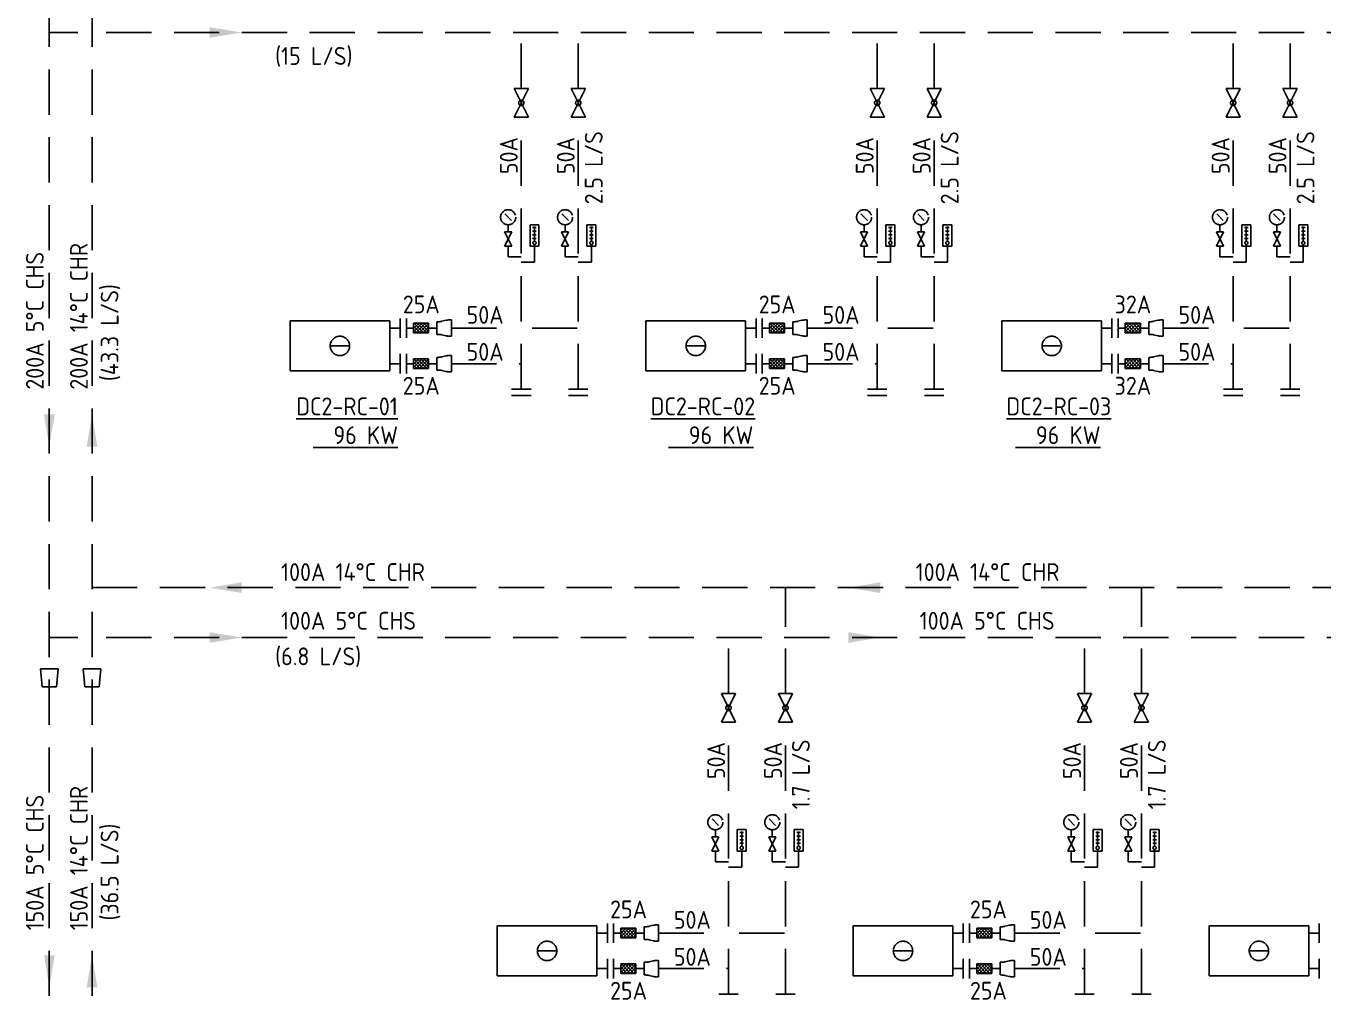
# Model space of a CAD drawing. Extents: x 41366 to 42076, y 84937 to 85507.
# Drawn here: x 41570 to 41752.2, y 85216.5 to 85353.4 of the extents above; entities that cross this region are included whole.
import ezdxf
from ezdxf.enums import TextEntityAlignment as Align

# ---------------------------------------------------------------- set-up
doc = ezdxf.new("R2010")
doc.units = 0
doc.header["$LTSCALE"] = 10
doc.linetypes.add('HIDDEN', pattern=[9.525, 6.35, -3.175])
for name, color, linetype in [('DETL-TXT', 4, 'Continuous'), ('M-EQ-DCC-P2', 22, 'Continuous'), ('M-EQPM-TXT', 4, 'Continuous'), ('M-PIPE-CHWR20', 110, 'Continuous'), ('M-PIPE-CHWS12', 130, 'Continuous'), ('M-PIPE-FITTING', 2, 'Continuous')]:
    doc.layers.add(name, color=color, linetype=linetype)
doc.styles.add('AA-TXT', font='isocp.shx', dxfattribs={"width": 0.8, "bigfont": 'chineset.shx'})

msp = doc.modelspace()

# ---------------------------------------------------------------- linework, layer by layer
at = {"color": 252}
for p, q in [((41627.71, 85310.04), (41627.71, 85311.82)), ((41627.71, 85311.82), (41627.93, 85311.82)), ((41628.4, 85311.88), (41628.98, 85312.02)), ((41629.74, 85312.07), (41629.45, 85312.07)), ((41629.74, 85312.07), (41629.74, 85309.79)), ((41677.71, 85310.04), (41677.71, 85311.82)), ((41677.71, 85311.82), (41677.93, 85311.82)), ((41678.4, 85311.88), (41678.98, 85312.02)), ((41679.74, 85312.07), (41679.45, 85312.07)), ((41679.74, 85312.07), (41679.74, 85309.79)), ((41727.71, 85310.04), (41727.71, 85311.82)), ((41727.71, 85311.82), (41727.93, 85311.82)), ((41728.4, 85311.88), (41728.98, 85312.02)), ((41729.74, 85312.07), (41729.45, 85312.07)), ((41729.74, 85312.07), (41729.74, 85309.79)), ((41627.71, 85310.04), (41627.93, 85310.04)), ((41628.4, 85309.99), (41628.98, 85309.84)), ((41629.74, 85309.79), (41629.45, 85309.79)), ((41677.71, 85310.04), (41677.93, 85310.04)), ((41678.4, 85309.99), (41678.98, 85309.84)), ((41679.74, 85309.79), (41679.45, 85309.79)), ((41727.71, 85310.04), (41727.93, 85310.04)), ((41728.4, 85309.99), (41728.98, 85309.84)), ((41729.74, 85309.79), (41729.45, 85309.79)), ((41627.71, 85305.04), (41627.71, 85306.82)), ((41627.71, 85306.82), (41627.93, 85306.82)), ((41628.4, 85306.88), (41628.98, 85307.02)), ((41629.74, 85307.07), (41629.45, 85307.07)), ((41629.74, 85307.07), (41629.74, 85304.79)), ((41677.71, 85305.04), (41677.71, 85306.82)), ((41677.71, 85306.82), (41677.93, 85306.82)), ((41678.4, 85306.88), (41678.98, 85307.02)), ((41679.74, 85307.07), (41679.45, 85307.07)), ((41679.74, 85307.07), (41679.74, 85304.79)), ((41727.71, 85305.04), (41727.71, 85306.82)), ((41727.71, 85306.82), (41727.93, 85306.82)), ((41728.4, 85306.88), (41728.98, 85307.02)), ((41729.74, 85307.07), (41729.45, 85307.07)), ((41729.74, 85307.07), (41729.74, 85304.79)), ((41627.71, 85305.04), (41627.93, 85305.04)), ((41628.4, 85304.99), (41628.98, 85304.84)), ((41629.74, 85304.79), (41629.45, 85304.79)), ((41677.71, 85305.04), (41677.93, 85305.04)), ((41678.4, 85304.99), (41678.98, 85304.84)), ((41679.74, 85304.79), (41679.45, 85304.79)), ((41727.71, 85305.04), (41727.93, 85305.04)), ((41728.4, 85304.99), (41728.98, 85304.84)), ((41729.74, 85304.79), (41729.45, 85304.79)), ((41656.82, 85225.04), (41656.82, 85226.82)), ((41656.82, 85226.82), (41657.04, 85226.82)), ((41657.51, 85226.88), (41658.1, 85227.02)), ((41658.85, 85227.07), (41658.57, 85227.07)), ((41658.85, 85227.07), (41658.85, 85224.79)), ((41706.82, 85225.04), (41706.82, 85226.82)), ((41706.82, 85226.82), (41707.04, 85226.82)), ((41707.51, 85226.88), (41708.1, 85227.02)), ((41708.85, 85227.07), (41708.57, 85227.07)), ((41708.85, 85227.07), (41708.85, 85224.79)), ((41656.82, 85225.04), (41657.04, 85225.04)), ((41657.51, 85224.99), (41658.1, 85224.84)), ((41658.85, 85224.79), (41658.57, 85224.79)), ((41706.82, 85225.04), (41707.04, 85225.04)), ((41707.51, 85224.99), (41708.1, 85224.84)), ((41708.85, 85224.79), (41708.57, 85224.79)), ((41657.51, 85221.88), (41658.1, 85222.02)), ((41658.85, 85222.07), (41658.57, 85222.07)), ((41658.85, 85222.07), (41658.85, 85219.79)), ((41707.51, 85221.88), (41708.1, 85222.02)), ((41708.85, 85222.07), (41708.57, 85222.07)), ((41708.85, 85222.07), (41708.85, 85219.79)), ((41656.82, 85220.04), (41656.82, 85221.82)), ((41656.82, 85221.82), (41657.04, 85221.82)), ((41706.82, 85220.04), (41706.82, 85221.82)), ((41706.82, 85221.82), (41707.04, 85221.82)), ((41656.82, 85220.04), (41657.04, 85220.04)), ((41657.51, 85219.99), (41658.1, 85219.84)), ((41658.85, 85219.79), (41658.57, 85219.79)), ((41706.82, 85220.04), (41707.04, 85220.04)), ((41707.51, 85219.99), (41708.1, 85219.84)), ((41708.85, 85219.79), (41708.57, 85219.79))]:
    msp.add_line(p, q, dxfattribs=at)
for centre, start, end in [((41627.93, 85313.82), 270, 283.627), ((41629.45, 85310.07), 90, 103.627), ((41677.93, 85313.82), 270, 283.627), ((41679.45, 85310.07), 90, 103.627), ((41727.93, 85313.82), 270, 283.627), ((41729.45, 85310.07), 90, 103.627), ((41627.93, 85308.04), 76.373, 90), ((41629.45, 85311.79), 256.373, 270), ((41677.93, 85308.04), 76.373, 90), ((41679.45, 85311.79), 256.373, 270), ((41727.93, 85308.04), 76.373, 90), ((41729.45, 85311.79), 256.373, 270), ((41627.93, 85308.82), 270, 283.627), ((41629.45, 85305.07), 90, 103.627), ((41677.93, 85308.82), 270, 283.627), ((41679.45, 85305.07), 90, 103.627), ((41727.93, 85308.82), 270, 283.627), ((41729.45, 85305.07), 90, 103.627), ((41627.93, 85303.04), 76.373, 90), ((41629.45, 85306.79), 256.373, 270), ((41677.93, 85303.04), 76.373, 90), ((41679.45, 85306.79), 256.373, 270), ((41727.93, 85303.04), 76.373, 90), ((41729.45, 85306.79), 256.373, 270), ((41657.04, 85228.82), 270, 283.627), ((41658.57, 85225.07), 90, 103.627), ((41707.04, 85228.82), 270, 283.627), ((41708.57, 85225.07), 90, 103.627), ((41657.04, 85223.04), 76.373, 90), ((41658.57, 85226.79), 256.373, 270), ((41707.04, 85223.04), 76.373, 90), ((41708.57, 85226.79), 256.373, 270), ((41658.57, 85220.07), 90, 103.627), ((41708.57, 85220.07), 90, 103.627), ((41657.04, 85223.82), 270, 283.627), ((41707.04, 85223.82), 270, 283.627), ((41657.04, 85218.04), 76.373, 90), ((41658.57, 85221.79), 256.373, 270), ((41707.04, 85218.04), 76.373, 90), ((41708.57, 85221.79), 256.373, 270)]:
    msp.add_arc(centre, 2, start, end, dxfattribs=at)
at = {"layer": 'M-EQ-DCC-P2', "color": 252, "linetype": 'HIDDEN'}
for p, q in [((41621.08, 85311.93), (41607.08, 85311.93)), ((41607.08, 85311.93), (41607.08, 85304.93)), ((41621.08, 85304.93), (41621.08, 85311.93)), ((41622.54, 85309.57), (41622.54, 85312.29)), ((41671.08, 85311.93), (41657.08, 85311.93)), ((41657.08, 85311.93), (41657.08, 85304.93)), ((41671.08, 85304.93), (41671.08, 85311.93)), ((41672.54, 85309.57), (41672.54, 85312.29)), ((41721.08, 85311.93), (41707.08, 85311.93)), ((41707.08, 85311.93), (41707.08, 85304.93)), ((41721.08, 85304.93), (41721.08, 85311.93)), ((41722.54, 85309.57), (41722.54, 85312.29)), ((41621.08, 85310.93), (41622.54, 85310.93)), ((41671.08, 85310.93), (41672.54, 85310.93)), ((41721.08, 85310.93), (41722.54, 85310.93)), ((41612.86, 85308.43), (41615.29, 85308.43)), ((41662.86, 85308.43), (41665.29, 85308.43)), ((41712.86, 85308.43), (41715.29, 85308.43)), ((41621.08, 85305.93), (41622.54, 85305.93)), ((41622.54, 85304.57), (41622.54, 85307.29)), ((41671.08, 85305.93), (41672.54, 85305.93)), ((41672.54, 85304.57), (41672.54, 85307.29)), ((41721.08, 85305.93), (41722.54, 85305.93)), ((41722.54, 85304.57), (41722.54, 85307.29)), ((41607.08, 85304.93), (41621.08, 85304.93)), ((41657.08, 85304.93), (41671.08, 85304.93)), ((41707.08, 85304.93), (41721.08, 85304.93)), ((41650.19, 85226.93), (41636.19, 85226.93)), ((41636.19, 85226.93), (41636.19, 85219.93)), ((41650.19, 85219.93), (41650.19, 85226.93)), ((41650.19, 85225.93), (41651.66, 85225.93)), ((41651.66, 85224.57), (41651.66, 85227.29)), ((41700.19, 85226.93), (41686.19, 85226.93)), ((41686.19, 85226.93), (41686.19, 85219.93)), ((41700.19, 85219.93), (41700.19, 85226.93)), ((41700.19, 85225.93), (41701.66, 85225.93)), ((41701.66, 85224.57), (41701.66, 85227.29)), ((41750.19, 85226.93), (41736.19, 85226.93)), ((41736.19, 85226.93), (41736.19, 85219.93)), ((41750.19, 85219.93), (41750.19, 85226.93)), ((41750.19, 85225.93), (41751.66, 85225.93)), ((41751.66, 85224.57), (41751.66, 85227.29)), ((41641.98, 85223.43), (41644.4, 85223.43)), ((41651.66, 85219.57), (41651.66, 85222.29)), ((41691.98, 85223.43), (41694.4, 85223.43)), ((41701.66, 85219.57), (41701.66, 85222.29)), ((41741.98, 85223.43), (41744.4, 85223.43)), ((41751.66, 85219.57), (41751.66, 85222.29)), ((41650.19, 85220.93), (41651.66, 85220.93)), ((41700.19, 85220.93), (41701.66, 85220.93)), ((41750.19, 85220.93), (41751.66, 85220.93)), ((41636.19, 85219.93), (41650.19, 85219.93)), ((41686.19, 85219.93), (41700.19, 85219.93)), ((41736.19, 85219.93), (41750.19, 85219.93))]:
    msp.add_line(p, q, dxfattribs=at)
for centre in [(41614.08, 85308.43), (41664.08, 85308.43), (41714.08, 85308.43), (41643.19, 85223.43), (41693.19, 85223.43), (41743.19, 85223.43)]:
    msp.add_circle(centre, 1.36, dxfattribs=at)
at = {"layer": 'M-PIPE-CHWR20', "color": 252, "linetype": 'HIDDEN', "ltscale": 0.1}
for p, q in [((41579.26, 85178.99), (41579.26, 85479.12)), ((41647.57, 85344.58), (41647.57, 85350.96)), ((41697.57, 85344.58), (41697.57, 85350.96)), ((41747.57, 85344.58), (41747.57, 85350.96)), ((41647.57, 85302.35), (41647.57, 85340.58)), ((41697.57, 85302.35), (41697.57, 85340.58)), ((41747.57, 85302.35), (41747.57, 85340.58)), ((41623.42, 85309.57), (41623.42, 85312.29)), ((41673.42, 85309.57), (41673.42, 85312.29)), ((41723.42, 85309.57), (41723.42, 85312.29)), ((41623.42, 85310.93), (41624.42, 85310.93)), ((41626.55, 85310.93), (41627.71, 85310.93)), ((41629.74, 85310.93), (41638.07, 85310.93)), ((41641.07, 85310.93), (41647.57, 85310.93)), ((41673.42, 85310.93), (41674.42, 85310.93)), ((41676.55, 85310.93), (41677.71, 85310.93)), ((41679.74, 85310.93), (41688.07, 85310.93)), ((41691.07, 85310.93), (41697.57, 85310.93)), ((41723.42, 85310.93), (41724.42, 85310.93)), ((41726.55, 85310.93), (41727.71, 85310.93)), ((41729.74, 85310.93), (41738.07, 85310.93)), ((41741.07, 85310.93), (41747.57, 85310.93)), ((41646.21, 85302.35), (41648.93, 85302.35)), ((41696.21, 85302.35), (41698.93, 85302.35)), ((41746.21, 85302.35), (41748.93, 85302.35)), ((41646.21, 85301.47), (41648.93, 85301.47)), ((41696.21, 85301.47), (41698.93, 85301.47)), ((41746.21, 85301.47), (41748.93, 85301.47)), ((41579.26, 85274.46), (41836.36, 85274.46)), ((41676.68, 85268.96), (41676.68, 85274.46)), ((41726.68, 85268.96), (41726.68, 85274.46)), ((41676.68, 85259.58), (41676.68, 85265.96)), ((41726.68, 85259.58), (41726.68, 85265.96)), ((41676.68, 85217.35), (41676.68, 85255.58)), ((41726.68, 85217.35), (41726.68, 85255.58)), ((41652.54, 85224.57), (41652.54, 85227.29)), ((41652.54, 85225.93), (41653.54, 85225.93)), ((41655.67, 85225.93), (41656.82, 85225.93)), ((41658.85, 85225.93), (41667.18, 85225.93)), ((41670.18, 85225.93), (41676.68, 85225.93)), ((41702.54, 85224.57), (41702.54, 85227.29)), ((41702.54, 85225.93), (41703.54, 85225.93)), ((41705.67, 85225.93), (41706.82, 85225.93)), ((41708.85, 85225.93), (41717.18, 85225.93)), ((41720.18, 85225.93), (41726.68, 85225.93)), ((41675.32, 85217.35), (41678.04, 85217.35)), ((41725.32, 85217.35), (41728.04, 85217.35))]:
    msp.add_line(p, q, dxfattribs=at)
for points in [[(41578.51, 85294.29), (41579.26, 85298.79), (41580.01, 85294.29)], [(41600.28, 85275.21), (41595.78, 85274.46), (41600.28, 85273.71)], [(41690, 85275.21), (41685.5, 85274.46), (41690, 85273.71)], [(41578.51, 85218.32), (41579.26, 85222.82), (41580.01, 85218.32)]]:
    msp.add_solid(points, dxfattribs=at)
at = {"layer": 'M-PIPE-CHWS12', "color": 252, "linetype": 'HIDDEN', "ltscale": 0.1}
for p, q in [((41573.26, 85178.99), (41573.26, 85371.87)), ((41573.26, 85352.46), (41577.26, 85352.46)), ((41581.26, 85352.46), (41956.35, 85352.46)), ((41639.57, 85344.58), (41639.57, 85352.46)), ((41689.57, 85344.58), (41689.57, 85352.46)), ((41739.57, 85344.58), (41739.57, 85352.46)), ((41639.57, 85302.35), (41639.57, 85340.58)), ((41689.57, 85302.35), (41689.57, 85340.58)), ((41739.57, 85302.35), (41739.57, 85340.58)), ((41623.42, 85304.57), (41623.42, 85307.29)), ((41623.42, 85305.93), (41624.42, 85305.93)), ((41626.55, 85305.93), (41627.71, 85305.93)), ((41629.74, 85305.93), (41639.57, 85305.93)), ((41673.42, 85304.57), (41673.42, 85307.29)), ((41673.42, 85305.93), (41674.42, 85305.93)), ((41676.55, 85305.93), (41677.71, 85305.93)), ((41679.74, 85305.93), (41689.57, 85305.93)), ((41723.42, 85304.57), (41723.42, 85307.29)), ((41723.42, 85305.93), (41724.42, 85305.93)), ((41726.55, 85305.93), (41727.71, 85305.93)), ((41729.74, 85305.93), (41739.57, 85305.93)), ((41638.21, 85302.35), (41640.93, 85302.35)), ((41688.21, 85302.35), (41690.93, 85302.35)), ((41738.21, 85302.35), (41740.93, 85302.35)), ((41638.21, 85301.47), (41640.93, 85301.47)), ((41688.21, 85301.47), (41690.93, 85301.47)), ((41738.21, 85301.47), (41740.93, 85301.47)), ((41573.26, 85267.46), (41577.26, 85267.46)), ((41581.26, 85267.46), (41836.36, 85267.46)), ((41668.68, 85259.58), (41668.68, 85267.46)), ((41718.68, 85259.58), (41718.68, 85267.46)), ((41668.68, 85217.35), (41668.68, 85255.58)), ((41718.68, 85217.35), (41718.68, 85255.58)), ((41652.54, 85219.57), (41652.54, 85222.29)), ((41702.54, 85219.57), (41702.54, 85222.29)), ((41652.54, 85220.93), (41653.54, 85220.93)), ((41655.67, 85220.93), (41656.82, 85220.93)), ((41658.85, 85220.93), (41668.68, 85220.93)), ((41702.54, 85220.93), (41703.54, 85220.93)), ((41705.67, 85220.93), (41706.82, 85220.93)), ((41708.85, 85220.93), (41718.68, 85220.93)), ((41667.32, 85217.35), (41670.04, 85217.35)), ((41717.32, 85217.35), (41720.04, 85217.35))]:
    msp.add_line(p, q, dxfattribs=at)
for points in [[(41595.78, 85353.21), (41600.28, 85352.46), (41595.78, 85351.71)], [(41572.51, 85298.79), (41573.26, 85294.29), (41574.01, 85298.79)], [(41595.78, 85268.21), (41600.28, 85267.46), (41595.78, 85266.71)], [(41685.5, 85268.21), (41690, 85267.46), (41685.5, 85266.71)], [(41572.51, 85222.82), (41573.26, 85218.32), (41574.01, 85222.82)]]:
    msp.add_solid(points, dxfattribs=at)
at = {"layer": 'M-PIPE-FITTING', "color": 252, "linetype": 'HIDDEN', "ltscale": 0.1}
for p, q in [((41640.57, 85344.58), (41638.57, 85344.58)), ((41640.57, 85344.58), (41638.57, 85340.58)), ((41638.57, 85344.58), (41640.57, 85340.58)), ((41648.57, 85344.58), (41646.57, 85344.58)), ((41648.57, 85344.58), (41646.57, 85340.58)), ((41646.57, 85344.58), (41648.57, 85340.58)), ((41690.57, 85344.58), (41688.57, 85344.58)), ((41690.57, 85344.58), (41688.57, 85340.58)), ((41688.57, 85344.58), (41690.57, 85340.58)), ((41698.57, 85344.58), (41696.57, 85344.58)), ((41698.57, 85344.58), (41696.57, 85340.58)), ((41696.57, 85344.58), (41698.57, 85340.58)), ((41740.57, 85344.58), (41738.57, 85344.58)), ((41740.57, 85344.58), (41738.57, 85340.58)), ((41738.57, 85344.58), (41740.57, 85340.58)), ((41748.57, 85344.58), (41746.57, 85344.58)), ((41748.57, 85344.58), (41746.57, 85340.58)), ((41746.57, 85344.58), (41748.57, 85340.58)), ((41638.57, 85340.58), (41640.57, 85340.58)), ((41646.57, 85340.58), (41648.57, 85340.58)), ((41688.57, 85340.58), (41690.57, 85340.58)), ((41696.57, 85340.58), (41698.57, 85340.58)), ((41738.57, 85340.58), (41740.57, 85340.58)), ((41746.57, 85340.58), (41748.57, 85340.58)), ((41638.18, 85326.05), (41637.26, 85326.97)), ((41646.18, 85326.05), (41645.26, 85326.97)), ((41688.18, 85326.05), (41687.26, 85326.97)), ((41696.18, 85326.05), (41695.26, 85326.97)), ((41738.18, 85326.05), (41737.26, 85326.97)), ((41746.18, 85326.05), (41745.26, 85326.97)), ((41638.22, 85324.44), (41637.22, 85324.44)), ((41637.22, 85322.44), (41638.22, 85324.44)), ((41637.22, 85324.44), (41638.22, 85322.44)), ((41637.72, 85325.44), (41637.72, 85324.44)), ((41640.79, 85325.46), (41642.04, 85325.46)), ((41640.79, 85325.46), (41640.79, 85322.44)), ((41641.16, 85325.05), (41641.67, 85325.05)), ((41641.16, 85324.55), (41641.67, 85324.55)), ((41641.16, 85324.05), (41641.67, 85324.05)), ((41641.42, 85325.2), (41641.42, 85323.12)), ((41642.04, 85325.46), (41642.04, 85322.44)), ((41646.22, 85324.44), (41645.22, 85324.44)), ((41645.22, 85322.44), (41646.22, 85324.44)), ((41645.22, 85324.44), (41646.22, 85322.44)), ((41645.72, 85325.44), (41645.72, 85324.44)), ((41648.79, 85325.46), (41650.04, 85325.46)), ((41648.79, 85325.46), (41648.79, 85322.44)), ((41649.16, 85325.05), (41649.67, 85325.05)), ((41649.16, 85324.55), (41649.67, 85324.55)), ((41649.16, 85324.05), (41649.67, 85324.05)), ((41649.42, 85325.2), (41649.42, 85323.12)), ((41650.04, 85325.46), (41650.04, 85322.44)), ((41688.22, 85324.44), (41687.22, 85324.44)), ((41687.22, 85322.44), (41688.22, 85324.44)), ((41687.22, 85324.44), (41688.22, 85322.44)), ((41687.72, 85325.44), (41687.72, 85324.44)), ((41690.79, 85325.46), (41692.04, 85325.46)), ((41690.79, 85325.46), (41690.79, 85322.44)), ((41691.16, 85325.05), (41691.67, 85325.05)), ((41691.16, 85324.55), (41691.67, 85324.55)), ((41691.16, 85324.05), (41691.67, 85324.05)), ((41691.42, 85325.2), (41691.42, 85323.12)), ((41692.04, 85325.46), (41692.04, 85322.44)), ((41696.22, 85324.44), (41695.22, 85324.44)), ((41695.22, 85322.44), (41696.22, 85324.44)), ((41695.22, 85324.44), (41696.22, 85322.44)), ((41695.72, 85325.44), (41695.72, 85324.44)), ((41698.79, 85325.46), (41700.04, 85325.46)), ((41698.79, 85325.46), (41698.79, 85322.44)), ((41699.16, 85325.05), (41699.67, 85325.05)), ((41699.16, 85324.55), (41699.67, 85324.55)), ((41699.16, 85324.05), (41699.67, 85324.05)), ((41699.42, 85325.2), (41699.42, 85323.12)), ((41700.04, 85325.46), (41700.04, 85322.44)), ((41738.22, 85324.44), (41737.22, 85324.44)), ((41737.22, 85322.44), (41738.22, 85324.44)), ((41737.22, 85324.44), (41738.22, 85322.44)), ((41737.72, 85325.44), (41737.72, 85324.44)), ((41740.79, 85325.46), (41742.04, 85325.46)), ((41740.79, 85325.46), (41740.79, 85322.44)), ((41741.16, 85325.05), (41741.67, 85325.05)), ((41741.16, 85324.55), (41741.67, 85324.55)), ((41741.16, 85324.05), (41741.67, 85324.05)), ((41741.42, 85325.2), (41741.42, 85323.12)), ((41742.04, 85325.46), (41742.04, 85322.44)), ((41746.22, 85324.44), (41745.22, 85324.44)), ((41745.22, 85322.44), (41746.22, 85324.44)), ((41745.22, 85324.44), (41746.22, 85322.44)), ((41745.72, 85325.44), (41745.72, 85324.44)), ((41748.79, 85325.46), (41750.04, 85325.46)), ((41748.79, 85325.46), (41748.79, 85322.44)), ((41749.16, 85325.05), (41749.67, 85325.05)), ((41749.16, 85324.55), (41749.67, 85324.55)), ((41749.16, 85324.05), (41749.67, 85324.05)), ((41749.42, 85325.2), (41749.42, 85323.12)), ((41750.04, 85325.46), (41750.04, 85322.44)), ((41637.22, 85322.44), (41638.22, 85322.44)), ((41637.72, 85322.44), (41637.72, 85320.94)), ((41640.79, 85322.44), (41642.04, 85322.44)), ((41641.16, 85323.54), (41641.67, 85323.54)), ((41641.42, 85322.44), (41641.42, 85320.21)), ((41645.22, 85322.44), (41646.22, 85322.44)), ((41645.72, 85322.44), (41645.72, 85320.94)), ((41648.79, 85322.44), (41650.04, 85322.44)), ((41649.16, 85323.54), (41649.67, 85323.54)), ((41649.42, 85322.44), (41649.42, 85320.21)), ((41687.22, 85322.44), (41688.22, 85322.44)), ((41687.72, 85322.44), (41687.72, 85320.94)), ((41690.79, 85322.44), (41692.04, 85322.44)), ((41691.16, 85323.54), (41691.67, 85323.54)), ((41691.42, 85322.44), (41691.42, 85320.21)), ((41695.22, 85322.44), (41696.22, 85322.44)), ((41695.72, 85322.44), (41695.72, 85320.94)), ((41698.79, 85322.44), (41700.04, 85322.44)), ((41699.16, 85323.54), (41699.67, 85323.54)), ((41699.42, 85322.44), (41699.42, 85320.21)), ((41737.22, 85322.44), (41738.22, 85322.44)), ((41737.72, 85322.44), (41737.72, 85320.94)), ((41740.79, 85322.44), (41742.04, 85322.44)), ((41741.16, 85323.54), (41741.67, 85323.54)), ((41741.42, 85322.44), (41741.42, 85320.21)), ((41745.22, 85322.44), (41746.22, 85322.44)), ((41745.72, 85322.44), (41745.72, 85320.94)), ((41748.79, 85322.44), (41750.04, 85322.44)), ((41749.16, 85323.54), (41749.67, 85323.54)), ((41749.42, 85322.44), (41749.42, 85320.21)), ((41637.72, 85320.94), (41639.57, 85320.94)), ((41645.72, 85320.94), (41647.57, 85320.94)), ((41687.72, 85320.94), (41689.57, 85320.94)), ((41695.72, 85320.94), (41697.57, 85320.94)), ((41737.72, 85320.94), (41739.57, 85320.94)), ((41745.72, 85320.94), (41747.57, 85320.94)), ((41641.42, 85320.21), (41639.57, 85320.21)), ((41649.42, 85320.21), (41647.57, 85320.21)), ((41691.42, 85320.21), (41689.57, 85320.21)), ((41699.42, 85320.21), (41697.57, 85320.21)), ((41741.42, 85320.21), (41739.57, 85320.21)), ((41749.42, 85320.21), (41747.57, 85320.21)), ((41624.42, 85311.6), (41626.55, 85311.6)), ((41624.42, 85310.27), (41624.42, 85311.6)), ((41626.55, 85311.6), (41626.55, 85310.27)), ((41674.42, 85311.6), (41676.55, 85311.6)), ((41674.42, 85310.27), (41674.42, 85311.6)), ((41676.55, 85311.6), (41676.55, 85310.27)), ((41724.42, 85311.6), (41726.55, 85311.6)), ((41724.42, 85310.27), (41724.42, 85311.6)), ((41726.55, 85311.6), (41726.55, 85310.27)), ((41626.55, 85310.27), (41624.42, 85310.27)), ((41676.55, 85310.27), (41674.42, 85310.27)), ((41726.55, 85310.27), (41724.42, 85310.27)), ((41624.42, 85306.6), (41626.55, 85306.6)), ((41624.42, 85305.27), (41624.42, 85306.6)), ((41626.55, 85306.6), (41626.55, 85305.27)), ((41674.42, 85306.6), (41676.55, 85306.6)), ((41674.42, 85305.27), (41674.42, 85306.6)), ((41676.55, 85306.6), (41676.55, 85305.27)), ((41724.42, 85306.6), (41726.55, 85306.6)), ((41724.42, 85305.27), (41724.42, 85306.6)), ((41726.55, 85306.6), (41726.55, 85305.27)), ((41626.55, 85305.27), (41624.42, 85305.27)), ((41676.55, 85305.27), (41674.42, 85305.27)), ((41726.55, 85305.27), (41724.42, 85305.27)), ((41572.26, 85260.55), (41572.01, 85263.05)), ((41574.51, 85263.05), (41572.01, 85263.05)), ((41574.26, 85260.55), (41574.51, 85263.05)), ((41578.26, 85260.55), (41578.01, 85263.05)), ((41580.51, 85263.05), (41578.01, 85263.05)), ((41580.26, 85260.55), (41580.51, 85263.05)), ((41574.26, 85260.55), (41572.26, 85260.55)), ((41580.26, 85260.55), (41578.26, 85260.55)), ((41669.68, 85259.58), (41667.68, 85259.58)), ((41669.68, 85259.58), (41667.68, 85255.58)), ((41667.68, 85259.58), (41669.68, 85255.58)), ((41677.68, 85259.58), (41675.68, 85259.58)), ((41677.68, 85259.58), (41675.68, 85255.58)), ((41675.68, 85259.58), (41677.68, 85255.58)), ((41719.68, 85259.58), (41717.68, 85259.58)), ((41719.68, 85259.58), (41717.68, 85255.58)), ((41717.68, 85259.58), (41719.68, 85255.58)), ((41727.68, 85259.58), (41725.68, 85259.58)), ((41727.68, 85259.58), (41725.68, 85255.58)), ((41725.68, 85259.58), (41727.68, 85255.58)), ((41667.68, 85255.58), (41669.68, 85255.58)), ((41675.68, 85255.58), (41677.68, 85255.58)), ((41717.68, 85255.58), (41719.68, 85255.58)), ((41725.68, 85255.58), (41727.68, 85255.58)), ((41667.29, 85241.05), (41666.37, 85241.97)), ((41666.83, 85240.44), (41666.83, 85239.44)), ((41669.9, 85240.46), (41671.16, 85240.46)), ((41669.9, 85240.46), (41669.9, 85237.44)), ((41670.53, 85240.2), (41670.53, 85238.12)), ((41671.16, 85240.46), (41671.16, 85237.44)), ((41675.29, 85241.05), (41674.37, 85241.97)), ((41674.83, 85240.44), (41674.83, 85239.44)), ((41677.9, 85240.46), (41679.16, 85240.46)), ((41677.9, 85240.46), (41677.9, 85237.44)), ((41678.53, 85240.2), (41678.53, 85238.12)), ((41679.16, 85240.46), (41679.16, 85237.44)), ((41717.29, 85241.05), (41716.37, 85241.97)), ((41716.83, 85240.44), (41716.83, 85239.44)), ((41719.9, 85240.46), (41721.16, 85240.46)), ((41719.9, 85240.46), (41719.9, 85237.44)), ((41720.53, 85240.2), (41720.53, 85238.12)), ((41721.16, 85240.46), (41721.16, 85237.44)), ((41725.29, 85241.05), (41724.37, 85241.97)), ((41724.83, 85240.44), (41724.83, 85239.44)), ((41727.9, 85240.46), (41729.16, 85240.46)), ((41727.9, 85240.46), (41727.9, 85237.44)), ((41728.53, 85240.2), (41728.53, 85238.12)), ((41729.16, 85240.46), (41729.16, 85237.44)), ((41667.33, 85239.44), (41666.33, 85239.44)), ((41666.33, 85237.44), (41667.33, 85239.44)), ((41666.33, 85239.44), (41667.33, 85237.44)), ((41670.28, 85240.05), (41670.78, 85240.05)), ((41670.28, 85239.55), (41670.78, 85239.55)), ((41670.28, 85239.05), (41670.78, 85239.05)), ((41670.28, 85238.54), (41670.78, 85238.54)), ((41675.33, 85239.44), (41674.33, 85239.44)), ((41674.33, 85237.44), (41675.33, 85239.44)), ((41674.33, 85239.44), (41675.33, 85237.44)), ((41678.28, 85240.05), (41678.78, 85240.05)), ((41678.28, 85239.55), (41678.78, 85239.55)), ((41678.28, 85239.05), (41678.78, 85239.05)), ((41678.28, 85238.54), (41678.78, 85238.54)), ((41717.33, 85239.44), (41716.33, 85239.44)), ((41716.33, 85237.44), (41717.33, 85239.44)), ((41716.33, 85239.44), (41717.33, 85237.44)), ((41720.28, 85240.05), (41720.78, 85240.05)), ((41720.28, 85239.55), (41720.78, 85239.55)), ((41720.28, 85239.05), (41720.78, 85239.05)), ((41720.28, 85238.54), (41720.78, 85238.54)), ((41725.33, 85239.44), (41724.33, 85239.44)), ((41724.33, 85237.44), (41725.33, 85239.44)), ((41724.33, 85239.44), (41725.33, 85237.44)), ((41728.28, 85240.05), (41728.78, 85240.05)), ((41728.28, 85239.55), (41728.78, 85239.55)), ((41728.28, 85239.05), (41728.78, 85239.05)), ((41728.28, 85238.54), (41728.78, 85238.54)), ((41666.33, 85237.44), (41667.33, 85237.44)), ((41666.83, 85237.44), (41666.83, 85235.94)), ((41669.9, 85237.44), (41671.16, 85237.44)), ((41670.53, 85237.44), (41670.53, 85235.21)), ((41674.33, 85237.44), (41675.33, 85237.44)), ((41674.83, 85237.44), (41674.83, 85235.94)), ((41677.9, 85237.44), (41679.16, 85237.44)), ((41678.53, 85237.44), (41678.53, 85235.21)), ((41716.33, 85237.44), (41717.33, 85237.44)), ((41716.83, 85237.44), (41716.83, 85235.94)), ((41719.9, 85237.44), (41721.16, 85237.44)), ((41720.53, 85237.44), (41720.53, 85235.21)), ((41724.33, 85237.44), (41725.33, 85237.44)), ((41724.83, 85237.44), (41724.83, 85235.94)), ((41727.9, 85237.44), (41729.16, 85237.44)), ((41728.53, 85237.44), (41728.53, 85235.21)), ((41666.83, 85235.94), (41668.68, 85235.94)), ((41670.53, 85235.21), (41668.68, 85235.21)), ((41674.83, 85235.94), (41676.68, 85235.94)), ((41678.53, 85235.21), (41676.68, 85235.21)), ((41716.83, 85235.94), (41718.68, 85235.94)), ((41720.53, 85235.21), (41718.68, 85235.21)), ((41724.83, 85235.94), (41726.68, 85235.94)), ((41728.53, 85235.21), (41726.68, 85235.21)), ((41653.54, 85226.6), (41655.67, 85226.6)), ((41653.54, 85225.27), (41653.54, 85226.6)), ((41655.67, 85226.6), (41655.67, 85225.27)), ((41703.54, 85226.6), (41705.67, 85226.6)), ((41703.54, 85225.27), (41703.54, 85226.6)), ((41705.67, 85226.6), (41705.67, 85225.27)), ((41655.67, 85225.27), (41653.54, 85225.27)), ((41705.67, 85225.27), (41703.54, 85225.27)), ((41653.54, 85221.6), (41655.67, 85221.6)), ((41653.54, 85220.27), (41653.54, 85221.6)), ((41655.67, 85220.27), (41653.54, 85220.27)), ((41655.67, 85221.6), (41655.67, 85220.27)), ((41703.54, 85221.6), (41705.67, 85221.6)), ((41703.54, 85220.27), (41703.54, 85221.6)), ((41705.67, 85220.27), (41703.54, 85220.27)), ((41705.67, 85221.6), (41705.67, 85220.27))]:
    msp.add_line(p, q, dxfattribs=at)
at = {"layer": 'M-PIPE-FITTING', "color": 252, "linetype": 'Continuous', "ltscale": 0.1}
for p, q in [((41624.42, 85311.34), (41624.69, 85311.6)), ((41624.42, 85310.86), (41625.16, 85311.6)), ((41624.42, 85310.39), (41625.63, 85311.6)), ((41625.82, 85310.27), (41624.48, 85311.6)), ((41624.76, 85310.27), (41626.1, 85311.6)), ((41626.29, 85310.27), (41624.95, 85311.6)), ((41625.24, 85310.27), (41626.55, 85311.58)), ((41626.55, 85310.47), (41625.42, 85311.6)), ((41626.55, 85310.94), (41625.89, 85311.6)), ((41626.55, 85311.41), (41626.36, 85311.6)), ((41674.42, 85311.34), (41674.69, 85311.6)), ((41674.42, 85310.86), (41675.16, 85311.6)), ((41674.42, 85310.39), (41675.63, 85311.6)), ((41675.82, 85310.27), (41674.48, 85311.6)), ((41674.76, 85310.27), (41676.1, 85311.6)), ((41676.29, 85310.27), (41674.95, 85311.6)), ((41675.24, 85310.27), (41676.55, 85311.58)), ((41676.55, 85310.47), (41675.42, 85311.6)), ((41676.55, 85310.94), (41675.89, 85311.6)), ((41676.55, 85311.41), (41676.36, 85311.6)), ((41724.42, 85311.34), (41724.69, 85311.6)), ((41724.42, 85310.86), (41725.16, 85311.6)), ((41724.42, 85310.39), (41725.63, 85311.6)), ((41725.82, 85310.27), (41724.48, 85311.6)), ((41724.76, 85310.27), (41726.1, 85311.6)), ((41726.29, 85310.27), (41724.95, 85311.6)), ((41725.24, 85310.27), (41726.55, 85311.58)), ((41726.55, 85310.47), (41725.42, 85311.6)), ((41726.55, 85310.94), (41725.89, 85311.6)), ((41726.55, 85311.41), (41726.36, 85311.6)), ((41625.35, 85310.27), (41624.42, 85311.19)), ((41624.88, 85310.27), (41624.42, 85310.72)), ((41625.71, 85310.27), (41626.55, 85311.11)), ((41626.18, 85310.27), (41626.55, 85310.64)), ((41675.35, 85310.27), (41674.42, 85311.19)), ((41674.88, 85310.27), (41674.42, 85310.72)), ((41675.71, 85310.27), (41676.55, 85311.11)), ((41676.18, 85310.27), (41676.55, 85310.64)), ((41725.35, 85310.27), (41724.42, 85311.19)), ((41724.88, 85310.27), (41724.42, 85310.72)), ((41725.71, 85310.27), (41726.55, 85311.11)), ((41726.18, 85310.27), (41726.55, 85310.64)), ((41624.42, 85306.34), (41624.69, 85306.6)), ((41624.42, 85305.86), (41625.16, 85306.6)), ((41624.42, 85305.39), (41625.63, 85306.6)), ((41625.35, 85305.27), (41624.42, 85306.19)), ((41625.82, 85305.27), (41624.48, 85306.6)), ((41624.76, 85305.27), (41626.1, 85306.6)), ((41626.29, 85305.27), (41624.95, 85306.6)), ((41625.24, 85305.27), (41626.55, 85306.58)), ((41626.55, 85305.47), (41625.42, 85306.6)), ((41625.71, 85305.27), (41626.55, 85306.11)), ((41626.55, 85305.94), (41625.89, 85306.6)), ((41626.55, 85306.41), (41626.36, 85306.6)), ((41674.42, 85306.34), (41674.69, 85306.6)), ((41674.42, 85305.86), (41675.16, 85306.6)), ((41674.42, 85305.39), (41675.63, 85306.6)), ((41675.35, 85305.27), (41674.42, 85306.19)), ((41675.82, 85305.27), (41674.48, 85306.6)), ((41674.76, 85305.27), (41676.1, 85306.6)), ((41676.29, 85305.27), (41674.95, 85306.6)), ((41675.24, 85305.27), (41676.55, 85306.58)), ((41676.55, 85305.47), (41675.42, 85306.6)), ((41675.71, 85305.27), (41676.55, 85306.11)), ((41676.55, 85305.94), (41675.89, 85306.6)), ((41676.55, 85306.41), (41676.36, 85306.6)), ((41724.42, 85306.34), (41724.69, 85306.6)), ((41724.42, 85305.86), (41725.16, 85306.6)), ((41724.42, 85305.39), (41725.63, 85306.6)), ((41725.35, 85305.27), (41724.42, 85306.19)), ((41725.82, 85305.27), (41724.48, 85306.6)), ((41724.76, 85305.27), (41726.1, 85306.6)), ((41726.29, 85305.27), (41724.95, 85306.6)), ((41725.24, 85305.27), (41726.55, 85306.58)), ((41726.55, 85305.47), (41725.42, 85306.6)), ((41725.71, 85305.27), (41726.55, 85306.11)), ((41726.55, 85305.94), (41725.89, 85306.6)), ((41726.55, 85306.41), (41726.36, 85306.6)), ((41624.88, 85305.27), (41624.42, 85305.72)), ((41626.18, 85305.27), (41626.55, 85305.64)), ((41674.88, 85305.27), (41674.42, 85305.72)), ((41676.18, 85305.27), (41676.55, 85305.64)), ((41724.88, 85305.27), (41724.42, 85305.72)), ((41726.18, 85305.27), (41726.55, 85305.64)), ((41653.54, 85226.34), (41653.8, 85226.6)), ((41653.54, 85225.86), (41654.27, 85226.6)), ((41653.54, 85225.39), (41654.74, 85226.6)), ((41654.46, 85225.27), (41653.54, 85226.19)), ((41653.99, 85225.27), (41653.54, 85225.72)), ((41654.93, 85225.27), (41653.6, 85226.6)), ((41653.88, 85225.27), (41655.21, 85226.6)), ((41655.4, 85225.27), (41654.07, 85226.6)), ((41654.35, 85225.27), (41655.67, 85226.58)), ((41655.67, 85225.47), (41654.54, 85226.6)), ((41654.82, 85225.27), (41655.67, 85226.11)), ((41655.67, 85225.94), (41655.01, 85226.6)), ((41655.29, 85225.27), (41655.67, 85225.64)), ((41655.67, 85226.41), (41655.48, 85226.6)), ((41703.54, 85226.34), (41703.8, 85226.6)), ((41703.54, 85225.86), (41704.27, 85226.6)), ((41703.54, 85225.39), (41704.74, 85226.6)), ((41704.46, 85225.27), (41703.54, 85226.19)), ((41703.99, 85225.27), (41703.54, 85225.72)), ((41704.93, 85225.27), (41703.6, 85226.6)), ((41703.88, 85225.27), (41705.21, 85226.6)), ((41705.4, 85225.27), (41704.07, 85226.6)), ((41704.35, 85225.27), (41705.67, 85226.58)), ((41705.67, 85225.47), (41704.54, 85226.6)), ((41704.82, 85225.27), (41705.67, 85226.11)), ((41705.67, 85225.94), (41705.01, 85226.6)), ((41705.29, 85225.27), (41705.67, 85225.64)), ((41705.67, 85226.41), (41705.48, 85226.6)), ((41653.54, 85221.34), (41653.8, 85221.6)), ((41653.54, 85220.86), (41654.27, 85221.6)), ((41653.54, 85220.39), (41654.74, 85221.6)), ((41654.46, 85220.27), (41653.54, 85221.19)), ((41653.99, 85220.27), (41653.54, 85220.72)), ((41654.93, 85220.27), (41653.6, 85221.6)), ((41653.88, 85220.27), (41655.21, 85221.6)), ((41655.4, 85220.27), (41654.07, 85221.6)), ((41654.35, 85220.27), (41655.67, 85221.58)), ((41655.67, 85220.47), (41654.54, 85221.6)), ((41654.82, 85220.27), (41655.67, 85221.11)), ((41655.67, 85220.94), (41655.01, 85221.6)), ((41655.29, 85220.27), (41655.67, 85220.64)), ((41655.67, 85221.41), (41655.48, 85221.6)), ((41703.54, 85221.34), (41703.8, 85221.6)), ((41703.54, 85220.86), (41704.27, 85221.6)), ((41703.54, 85220.39), (41704.74, 85221.6)), ((41704.46, 85220.27), (41703.54, 85221.19)), ((41703.99, 85220.27), (41703.54, 85220.72)), ((41704.93, 85220.27), (41703.6, 85221.6)), ((41703.88, 85220.27), (41705.21, 85221.6)), ((41705.4, 85220.27), (41704.07, 85221.6)), ((41704.35, 85220.27), (41705.67, 85221.58)), ((41705.67, 85220.47), (41704.54, 85221.6)), ((41704.82, 85220.27), (41705.67, 85221.11)), ((41705.67, 85220.94), (41705.01, 85221.6)), ((41705.29, 85220.27), (41705.67, 85220.64)), ((41705.67, 85221.41), (41705.48, 85221.6))]:
    msp.add_line(p, q, dxfattribs=at)
at = {"layer": 'M-PIPE-FITTING', "color": 252, "linetype": 'HIDDEN', "ltscale": 0.1}
for centre, radius in [((41637.72, 85326.5), 1.06), ((41645.72, 85326.5), 1.06), ((41687.72, 85326.5), 1.06), ((41695.72, 85326.5), 1.06), ((41737.72, 85326.5), 1.06), ((41745.72, 85326.5), 1.06), ((41641.42, 85322.9), 0.223), ((41649.42, 85322.9), 0.223), ((41691.42, 85322.9), 0.223), ((41699.42, 85322.9), 0.223), ((41741.42, 85322.9), 0.223), ((41749.42, 85322.9), 0.223), ((41666.83, 85241.5), 1.06), ((41674.83, 85241.5), 1.06), ((41716.83, 85241.5), 1.06), ((41724.83, 85241.5), 1.06), ((41670.53, 85237.9), 0.223), ((41678.53, 85237.9), 0.223), ((41720.53, 85237.9), 0.223), ((41728.53, 85237.9), 0.223)]:
    msp.add_circle(centre, radius, dxfattribs=at)
at = {"layer": 'M-PIPE-FITTING', "color": 252, "linetype": 'HIDDEN'}
for centre, start, end in [((41639.57, 85342.58), 0, 180), ((41639.57, 85342.58), 180, 0), ((41647.57, 85342.58), 0, 180), ((41647.57, 85342.58), 180, 0), ((41689.57, 85342.58), 0, 180), ((41689.57, 85342.58), 180, 0), ((41697.57, 85342.58), 0, 180), ((41697.57, 85342.58), 180, 0), ((41739.57, 85342.58), 0, 180), ((41739.57, 85342.58), 180, 0), ((41747.57, 85342.58), 0, 180), ((41747.57, 85342.58), 180, 0), ((41668.68, 85257.58), 0, 180), ((41668.68, 85257.58), 180, 0), ((41676.68, 85257.58), 0, 180), ((41676.68, 85257.58), 180, 0), ((41718.68, 85257.58), 0, 180), ((41718.68, 85257.58), 180, 0), ((41726.68, 85257.58), 0, 180), ((41726.68, 85257.58), 180, 0)]:
    msp.add_arc(centre, 0.375, start, end, dxfattribs=at)

# ---------------------------------------------------------------- texts
at = {"layer": 'DETL-TXT', "color": 252, "linetype": 'HIDDEN', "style": 'AA-TXT'}
for s, p in [('(15 L/S)', (41604.98, 85349.16)), ('(6.8 L/S)', (41604.98, 85264.81))]:
    msp.add_text(s, height=2.5, dxfattribs=at).set_placement(p, align=Align.MIDDLE_LEFT)
for s, p in [('50A', (41639.06, 85332.57)), ('50A', (41647.06, 85332.57)), ('2.5 L/S', (41650.99, 85328.32)), ('50A', (41689.06, 85332.57)), ('50A', (41697.06, 85332.57)), ('2.5 L/S', (41700.99, 85328.32)), ('50A', (41739.06, 85332.57)), ('50A', (41747.06, 85332.57)), ('2.5 L/S', (41750.99, 85328.32)), ('200A 14%%DC CHR', (41578.67, 85302.28)), ('200A 5%%DC CHS', (41572.48, 85302.28)), ('1.7 L/S', (41680.1, 85243.32)), ('1.7 L/S', (41730.1, 85243.32)), ('50A', (41668.18, 85247.57)), ('50A', (41676.18, 85247.57)), ('50A', (41718.18, 85247.57)), ('50A', (41726.18, 85247.57)), ('150A 14%%DC CHR', (41578.67, 85226.31)), ('150A 5%%DC CHS', (41572.48, 85226.31))]:
    msp.add_text(s, height=2.5, rotation=90, dxfattribs=at).set_placement(p)
for s, p in [('(43.3 L/S)', (41581.73, 85303.48)), ('(36.5 L/S)', (41581.73, 85227.69))]:
    msp.add_text(s, height=2.5, rotation=90, dxfattribs=at).set_placement(p, align=Align.MIDDLE_LEFT)
for s, p in [('25A', (41622.92, 85313.01)), ('25A', (41672.92, 85313.01)), ('32A', (41722.92, 85313.01)), ('50A', (41631.89, 85311.53)), ('50A', (41681.89, 85311.53)), ('50A', (41731.89, 85311.53)), ('50A', (41631.89, 85306.34)), ('50A', (41681.89, 85306.34)), ('50A', (41731.89, 85306.34)), ('25A', (41622.92, 85301.58)), ('25A', (41672.92, 85301.58)), ('32A', (41722.92, 85301.58)), ('100A 14%%DC CHR', (41605.82, 85275.4)), ('100A 14%%DC CHR', (41694.97, 85275.4)), ('100A 5%%DC CHS', (41605.82, 85268.56)), ('100A 5%%DC CHS', (41695.53, 85268.56)), ('25A', (41652.04, 85228.01)), ('25A', (41702.59, 85228.01)), ('50A', (41661, 85226.53)), ('50A', (41711, 85226.53)), ('50A', (41661, 85221.34)), ('50A', (41711, 85221.34)), ('25A', (41652.04, 85216.58)), ('25A', (41702.59, 85216.58))]:
    msp.add_text(s, height=2.5, dxfattribs=at).set_placement(p)
at = {"layer": 'M-EQPM-TXT', "color": 252, "linetype": 'HIDDEN', "style": 'AA-TXT'}
for s, p in [('%%UDC2-RC-01', (41615.08, 85299.94)), ('%%UDC2-RC-02', (41665.08, 85299.94)), ('%%UDC2-RC-03', (41715.08, 85299.94)), ('%%U  96 KW', (41616.28, 85295.89)), ('%%U  96 KW', (41666.2, 85295.89)), ('%%U  96 KW', (41714.97, 85295.89))]:
    msp.add_text(s, height=2.5, dxfattribs=at).set_placement(p, align=Align.MIDDLE)

doc.saveas('drawing.dxf')
